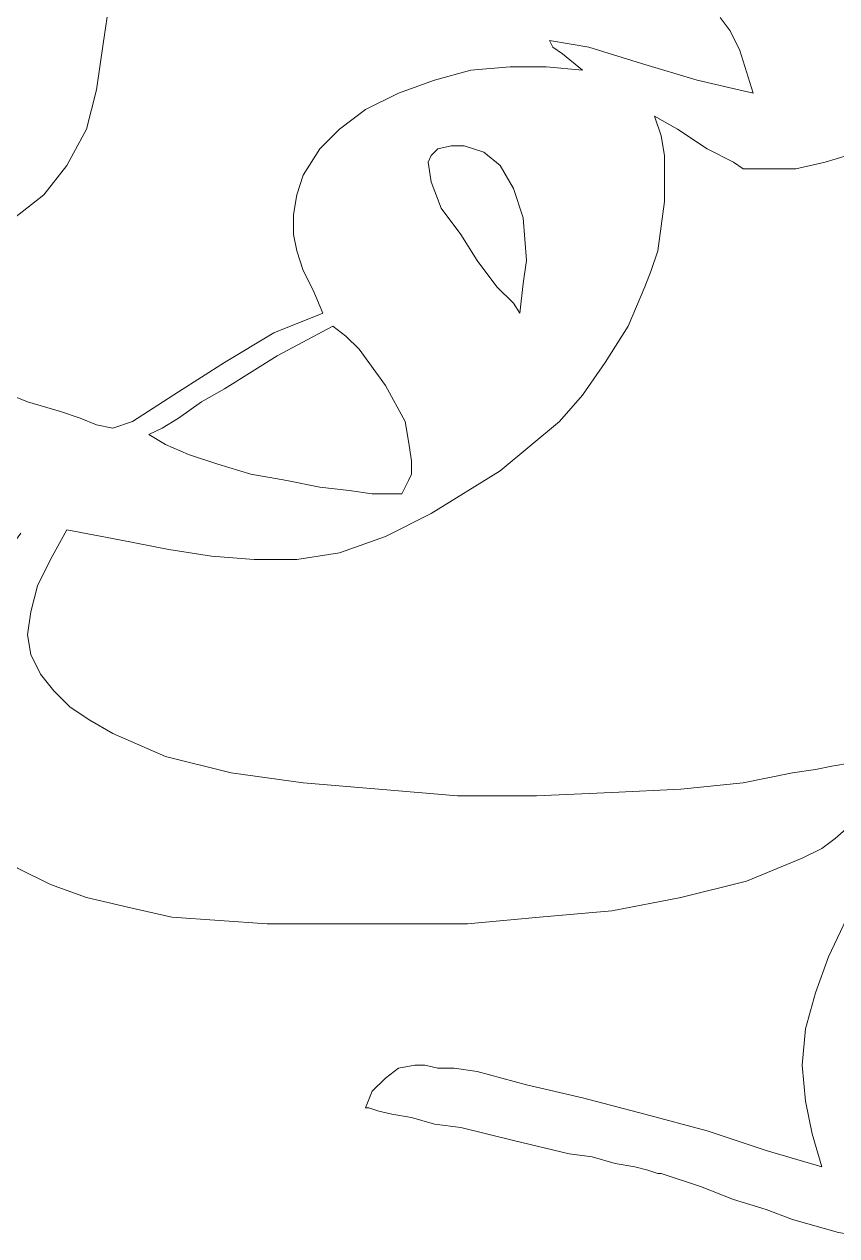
# Model space of a CAD drawing. Header units: centimetres. Extents: x -51 to 51, y -37 to 37.
# Drawn here: x -40.58 to -34.04, y -28.37 to -18.61 of the extents above; entities that cross this region are included whole.
import ezdxf

# ---------------------------------------------------------------- set-up
doc = ezdxf.new("R2010")
doc.units = ezdxf.units.CM
doc.header["$MEASUREMENT"] = 0
doc.layers.add('Layer 1', color=7, linetype='Continuous')

msp = doc.modelspace()

# ---------------------------------------------------------------- linework, layer by layer
at = {"layer": 'Layer 1', "lineweight": 9}
for points, knots in [([(-38.46476, -16.83996), (-38.46476, -16.83996), (-38.96705, -17.23651), (-38.96705, -17.23651), (-38.96705, -17.23651), (-38.96705, -17.23651), (-39.20498, -17.448), (-39.20498, -17.448), (-39.20498, -17.448), (-39.20498, -17.448), (-39.41647, -17.65949), (-39.41647, -17.65949), (-39.41647, -17.65949), (-39.41647, -17.65949), (-39.62796, -17.87098), (-39.62796, -17.87098), (-39.62796, -17.87098), (-39.62796, -17.87098), (-39.78658, -18.13535), (-39.78658, -18.13535), (-39.78658, -18.13535), (-39.78658, -18.13535), (-39.89233, -18.42615), (-39.89233, -18.42615), (-39.89233, -18.42615), (-39.89233, -18.42615), (-39.9452, -18.76982), (-39.9452, -18.76982)], [0, 0, 0, 0, 0.125, 0.125, 0.125, 0.125, 0.25, 0.25, 0.25, 0.25, 0.375, 0.375, 0.375, 0.375, 0.5, 0.5, 0.5, 0.5, 0.625, 0.625, 0.625, 0.625, 0.75, 0.75, 0.75, 0.75, 1, 1, 1, 1]), ([(-34.71078, -19.16637), (-34.71078, -19.16637), (-34.81652, -18.8227), (-34.81652, -18.8227), (-34.81652, -18.8227), (-34.81652, -18.8227), (-34.89583, -18.66408), (-34.89583, -18.66408), (-34.89583, -18.66408), (-34.89583, -18.66408), (-34.97514, -18.55833), (-34.97514, -18.55833)], [0, 0, 0, 0, 0.25, 0.25, 0.25, 0.25, 0.5, 0.5, 0.5, 0.5, 1, 1, 1, 1]), ([(-43.61987, -18.66408), (-43.61987, -18.66408), (-43.67274, -19.00775), (-43.67274, -19.00775), (-43.67274, -19.00775), (-43.67274, -19.00775), (-43.67274, -19.29855), (-43.67274, -19.29855), (-43.67274, -19.29855), (-43.67274, -19.29855), (-43.61987, -19.58936), (-43.61987, -19.58936), (-43.61987, -19.58936), (-43.61987, -19.58936), (-43.48769, -19.85372), (-43.48769, -19.85372), (-43.48769, -19.85372), (-43.48769, -19.85372), (-43.32907, -20.09165), (-43.32907, -20.09165), (-43.32907, -20.09165), (-43.32907, -20.09165), (-43.14401, -20.32958), (-43.14401, -20.32958), (-43.14401, -20.32958), (-43.14401, -20.32958), (-42.90609, -20.54107), (-42.90609, -20.54107), (-42.90609, -20.54107), (-42.90609, -20.54107), (-42.61529, -20.72612), (-42.61529, -20.72612), (-42.61529, -20.72612), (-42.61529, -20.72612), (-42.03368, -21.04336), (-42.03368, -21.04336), (-42.03368, -21.04336), (-42.03368, -21.04336), (-41.42564, -21.33416), (-41.42564, -21.33416), (-41.42564, -21.33416), (-41.42564, -21.33416), (-40.8176, -21.54566), (-40.8176, -21.54566), (-40.8176, -21.54566), (-40.8176, -21.54566), (-40.55324, -21.6514), (-40.55324, -21.6514), (-40.55324, -21.6514), (-40.55324, -21.6514), (-40.28887, -21.73071), (-40.28887, -21.73071)], [0, 0, 0, 0, 0.0714286, 0.0714286, 0.0714286, 0.0714286, 0.1428571, 0.1428571, 0.1428571, 0.1428571, 0.2142857, 0.2142857, 0.2142857, 0.2142857, 0.2857143, 0.2857143, 0.2857143, 0.2857143, 0.3571429, 0.3571429, 0.3571429, 0.3571429, 0.4285714, 0.4285714, 0.4285714, 0.4285714, 0.5, 0.5, 0.5, 0.5, 0.5714286, 0.5714286, 0.5714286, 0.5714286, 0.6428571, 0.6428571, 0.6428571, 0.6428571, 0.7142857, 0.7142857, 0.7142857, 0.7142857, 0.7857143, 0.7857143, 0.7857143, 0.7857143, 0.8571429, 0.8571429, 0.8571429, 0.8571429, 1, 1, 1, 1]), ([(-39.9452, -18.76982), (-39.9452, -18.76982), (-39.99807, -19.13994), (-39.99807, -19.13994), (-39.99807, -19.13994), (-39.99807, -19.13994), (-40.07738, -19.45717), (-40.07738, -19.45717), (-40.07738, -19.45717), (-40.07738, -19.45717), (-40.236, -19.74797), (-40.236, -19.74797), (-40.236, -19.74797), (-40.236, -19.74797), (-40.42106, -19.9859), (-40.42106, -19.9859), (-40.42106, -19.9859), (-40.42106, -19.9859), (-40.65899, -20.17096), (-40.65899, -20.17096), (-40.65899, -20.17096), (-40.65899, -20.17096), (-40.92335, -20.30314), (-40.92335, -20.30314), (-40.92335, -20.30314), (-40.92335, -20.30314), (-41.26702, -20.38245), (-41.26702, -20.38245), (-41.26702, -20.38245), (-41.26702, -20.38245), (-41.63714, -20.40889), (-41.63714, -20.40889)], [0, 0, 0, 0, 0.1111111, 0.1111111, 0.1111111, 0.1111111, 0.2222222, 0.2222222, 0.2222222, 0.2222222, 0.3333333, 0.3333333, 0.3333333, 0.3333333, 0.4444444, 0.4444444, 0.4444444, 0.4444444, 0.5555556, 0.5555556, 0.5555556, 0.5555556, 0.6666667, 0.6666667, 0.6666667, 0.6666667, 0.7777778, 0.7777778, 0.7777778, 0.7777778, 1, 1, 1, 1]), ([(-36.08547, -18.98132), (-36.08547, -18.98132), (-36.24409, -18.84913), (-36.24409, -18.84913), (-36.24409, -18.84913), (-36.24409, -18.84913), (-36.3234, -18.79626), (-36.3234, -18.79626), (-36.3234, -18.79626), (-36.3234, -18.79626), (-36.34984, -18.74339), (-36.34984, -18.74339)], [0, 0, 0, 0, 0.25, 0.25, 0.25, 0.25, 0.5, 0.5, 0.5, 0.5, 1, 1, 1, 1]), ([(-36.34984, -18.74339), (-36.34984, -18.74339), (-36.19122, -18.76982), (-36.19122, -18.76982), (-36.19122, -18.76982), (-36.19122, -18.76982), (-36.0326, -18.79626), (-36.0326, -18.79626), (-36.0326, -18.79626), (-36.0326, -18.79626), (-35.60962, -18.92844), (-35.60962, -18.92844), (-35.60962, -18.92844), (-35.60962, -18.92844), (-35.1602, -19.06063), (-35.1602, -19.06063), (-35.1602, -19.06063), (-35.1602, -19.06063), (-34.71078, -19.16637), (-34.71078, -19.16637)], [0, 0, 0, 0, 0.1666667, 0.1666667, 0.1666667, 0.1666667, 0.3333333, 0.3333333, 0.3333333, 0.3333333, 0.5, 0.5, 0.5, 0.5, 0.6666667, 0.6666667, 0.6666667, 0.6666667, 1, 1, 1, 1]), ([(-38.20039, -19.61579), (-38.20039, -19.61579), (-38.04177, -19.45717), (-38.04177, -19.45717), (-38.04177, -19.45717), (-38.04177, -19.45717), (-37.83028, -19.29855), (-37.83028, -19.29855), (-37.83028, -19.29855), (-37.83028, -19.29855), (-37.56592, -19.16637), (-37.56592, -19.16637), (-37.56592, -19.16637), (-37.56592, -19.16637), (-37.27512, -19.06063), (-37.27512, -19.06063), (-37.27512, -19.06063), (-37.27512, -19.06063), (-36.98431, -18.98132), (-36.98431, -18.98132), (-36.98431, -18.98132), (-36.98431, -18.98132), (-36.66708, -18.95488), (-36.66708, -18.95488), (-36.66708, -18.95488), (-36.66708, -18.95488), (-36.37628, -18.95488), (-36.37628, -18.95488), (-36.37628, -18.95488), (-36.37628, -18.95488), (-36.08547, -18.98132), (-36.08547, -18.98132)], [0, 0, 0, 0, 0.1111111, 0.1111111, 0.1111111, 0.1111111, 0.2222222, 0.2222222, 0.2222222, 0.2222222, 0.3333333, 0.3333333, 0.3333333, 0.3333333, 0.4444444, 0.4444444, 0.4444444, 0.4444444, 0.5555556, 0.5555556, 0.5555556, 0.5555556, 0.6666667, 0.6666667, 0.6666667, 0.6666667, 0.7777778, 0.7777778, 0.7777778, 0.7777778, 1, 1, 1, 1]), ([(-35.50387, -19.35143), (-35.50387, -19.35143), (-35.451, -19.51005), (-35.451, -19.51005), (-35.451, -19.51005), (-35.451, -19.51005), (-35.42456, -19.66867), (-35.42456, -19.66867), (-35.42456, -19.66867), (-35.42456, -19.66867), (-35.42456, -20.03878), (-35.42456, -20.03878), (-35.42456, -20.03878), (-35.42456, -20.03878), (-35.47744, -20.43532), (-35.47744, -20.43532), (-35.47744, -20.43532), (-35.47744, -20.43532), (-35.53031, -20.59394), (-35.53031, -20.59394), (-35.53031, -20.59394), (-35.53031, -20.59394), (-35.58318, -20.72612), (-35.58318, -20.72612)], [0, 0, 0, 0, 0.1428571, 0.1428571, 0.1428571, 0.1428571, 0.2857143, 0.2857143, 0.2857143, 0.2857143, 0.4285714, 0.4285714, 0.4285714, 0.4285714, 0.5714286, 0.5714286, 0.5714286, 0.5714286, 0.7142857, 0.7142857, 0.7142857, 0.7142857, 1, 1, 1, 1]), ([(-34.73721, -19.77441), (-34.73721, -19.77441), (-34.79009, -19.77441), (-34.79009, -19.77441), (-34.79009, -19.77441), (-34.79009, -19.77441), (-34.8694, -19.72154), (-34.8694, -19.72154), (-34.8694, -19.72154), (-34.8694, -19.72154), (-35.08089, -19.61579), (-35.08089, -19.61579), (-35.08089, -19.61579), (-35.08089, -19.61579), (-35.31882, -19.45717), (-35.31882, -19.45717), (-35.31882, -19.45717), (-35.31882, -19.45717), (-35.50387, -19.35143), (-35.50387, -19.35143)], [0, 0, 0, 0, 0.1666667, 0.1666667, 0.1666667, 0.1666667, 0.3333333, 0.3333333, 0.3333333, 0.3333333, 0.5, 0.5, 0.5, 0.5, 0.6666667, 0.6666667, 0.6666667, 0.6666667, 1, 1, 1, 1]), ([(-33.07172, -19.35143), (-33.07172, -19.35143), (-33.2039, -19.43074), (-33.2039, -19.43074), (-33.2039, -19.43074), (-33.2039, -19.43074), (-33.38895, -19.48361), (-33.38895, -19.48361), (-33.38895, -19.48361), (-33.38895, -19.48361), (-33.60044, -19.58936), (-33.60044, -19.58936), (-33.60044, -19.58936), (-33.60044, -19.58936), (-33.86481, -19.64223), (-33.86481, -19.64223), (-33.86481, -19.64223), (-33.86481, -19.64223), (-34.12917, -19.72154), (-34.12917, -19.72154), (-34.12917, -19.72154), (-34.12917, -19.72154), (-34.3671, -19.77441), (-34.3671, -19.77441), (-34.3671, -19.77441), (-34.3671, -19.77441), (-34.57859, -19.77441), (-34.57859, -19.77441), (-34.57859, -19.77441), (-34.57859, -19.77441), (-34.73721, -19.77441), (-34.73721, -19.77441)], [0, 0, 0, 0, 0.1111111, 0.1111111, 0.1111111, 0.1111111, 0.2222222, 0.2222222, 0.2222222, 0.2222222, 0.3333333, 0.3333333, 0.3333333, 0.3333333, 0.4444444, 0.4444444, 0.4444444, 0.4444444, 0.5555556, 0.5555556, 0.5555556, 0.5555556, 0.6666667, 0.6666667, 0.6666667, 0.6666667, 0.7777778, 0.7777778, 0.7777778, 0.7777778, 1, 1, 1, 1]), ([(-37.24868, -19.61579), (-37.24868, -19.61579), (-37.14293, -19.58936), (-37.14293, -19.58936), (-37.14293, -19.58936), (-37.14293, -19.58936), (-37.03719, -19.58936), (-37.03719, -19.58936), (-37.03719, -19.58936), (-37.03719, -19.58936), (-36.87857, -19.64223), (-36.87857, -19.64223), (-36.87857, -19.64223), (-36.87857, -19.64223), (-36.74639, -19.74797), (-36.74639, -19.74797), (-36.74639, -19.74797), (-36.74639, -19.74797), (-36.64064, -19.93303), (-36.64064, -19.93303), (-36.64064, -19.93303), (-36.64064, -19.93303), (-36.56133, -20.17096), (-36.56133, -20.17096), (-36.56133, -20.17096), (-36.56133, -20.17096), (-36.53489, -20.51463), (-36.53489, -20.51463), (-36.53489, -20.51463), (-36.53489, -20.51463), (-36.56133, -20.69969), (-36.56133, -20.69969), (-36.56133, -20.69969), (-36.56133, -20.69969), (-36.58777, -20.93762), (-36.58777, -20.93762)], [0, 0, 0, 0, 0.1, 0.1, 0.1, 0.1, 0.2, 0.2, 0.2, 0.2, 0.3, 0.3, 0.3, 0.3, 0.4, 0.4, 0.4, 0.4, 0.5, 0.5, 0.5, 0.5, 0.6, 0.6, 0.6, 0.6, 0.7, 0.7, 0.7, 0.7, 0.8, 0.8, 0.8, 0.8, 1, 1, 1, 1]), ([(-38.17396, -20.93762), (-38.17396, -20.93762), (-38.25327, -20.75256), (-38.25327, -20.75256), (-38.25327, -20.75256), (-38.25327, -20.75256), (-38.33258, -20.59394), (-38.33258, -20.59394), (-38.33258, -20.59394), (-38.33258, -20.59394), (-38.38545, -20.43532), (-38.38545, -20.43532), (-38.38545, -20.43532), (-38.38545, -20.43532), (-38.41188, -20.30314), (-38.41188, -20.30314), (-38.41188, -20.30314), (-38.41188, -20.30314), (-38.41188, -20.14452), (-38.41188, -20.14452), (-38.41188, -20.14452), (-38.41188, -20.14452), (-38.38545, -19.9859), (-38.38545, -19.9859), (-38.38545, -19.9859), (-38.38545, -19.9859), (-38.33258, -19.82728), (-38.33258, -19.82728), (-38.33258, -19.82728), (-38.33258, -19.82728), (-38.20039, -19.61579), (-38.20039, -19.61579)], [0, 0, 0, 0, 0.1111111, 0.1111111, 0.1111111, 0.1111111, 0.2222222, 0.2222222, 0.2222222, 0.2222222, 0.3333333, 0.3333333, 0.3333333, 0.3333333, 0.4444444, 0.4444444, 0.4444444, 0.4444444, 0.5555556, 0.5555556, 0.5555556, 0.5555556, 0.6666667, 0.6666667, 0.6666667, 0.6666667, 0.7777778, 0.7777778, 0.7777778, 0.7777778, 1, 1, 1, 1]), ([(-36.58777, -20.93762), (-36.58777, -20.93762), (-36.64064, -20.85831), (-36.64064, -20.85831), (-36.64064, -20.85831), (-36.64064, -20.85831), (-36.77282, -20.72612), (-36.77282, -20.72612), (-36.77282, -20.72612), (-36.77282, -20.72612), (-36.93144, -20.51463), (-36.93144, -20.51463), (-36.93144, -20.51463), (-36.93144, -20.51463), (-37.06362, -20.30314), (-37.06362, -20.30314), (-37.06362, -20.30314), (-37.06362, -20.30314), (-37.22224, -20.09165), (-37.22224, -20.09165), (-37.22224, -20.09165), (-37.22224, -20.09165), (-37.30155, -19.88016), (-37.30155, -19.88016), (-37.30155, -19.88016), (-37.30155, -19.88016), (-37.32799, -19.72154), (-37.32799, -19.72154), (-37.32799, -19.72154), (-37.32799, -19.72154), (-37.30155, -19.66867), (-37.30155, -19.66867), (-37.30155, -19.66867), (-37.30155, -19.66867), (-37.24868, -19.61579), (-37.24868, -19.61579)], [0, 0, 0, 0, 0.1, 0.1, 0.1, 0.1, 0.2, 0.2, 0.2, 0.2, 0.3, 0.3, 0.3, 0.3, 0.4, 0.4, 0.4, 0.4, 0.5, 0.5, 0.5, 0.5, 0.6, 0.6, 0.6, 0.6, 0.7, 0.7, 0.7, 0.7, 0.8, 0.8, 0.8, 0.8, 1, 1, 1, 1]), ([(-35.58318, -20.72612), (-35.58318, -20.72612), (-35.71536, -21.04336), (-35.71536, -21.04336), (-35.71536, -21.04336), (-35.71536, -21.04336), (-35.90042, -21.33416), (-35.90042, -21.33416), (-35.90042, -21.33416), (-35.90042, -21.33416), (-36.08547, -21.59853), (-36.08547, -21.59853), (-36.08547, -21.59853), (-36.08547, -21.59853), (-36.27053, -21.81002), (-36.27053, -21.81002), (-36.27053, -21.81002), (-36.27053, -21.81002), (-36.74639, -22.20657), (-36.74639, -22.20657), (-36.74639, -22.20657), (-36.74639, -22.20657), (-37.30155, -22.55024), (-37.30155, -22.55024)], [0, 0, 0, 0, 0.1428571, 0.1428571, 0.1428571, 0.1428571, 0.2857143, 0.2857143, 0.2857143, 0.2857143, 0.4285714, 0.4285714, 0.4285714, 0.4285714, 0.5714286, 0.5714286, 0.5714286, 0.5714286, 0.7142857, 0.7142857, 0.7142857, 0.7142857, 1, 1, 1, 1]), ([(-39.70727, -21.81002), (-39.70727, -21.81002), (-39.33716, -21.57209), (-39.33716, -21.57209), (-39.33716, -21.57209), (-39.33716, -21.57209), (-38.96705, -21.33416), (-38.96705, -21.33416), (-38.96705, -21.33416), (-38.96705, -21.33416), (-38.5705, -21.09624), (-38.5705, -21.09624), (-38.5705, -21.09624), (-38.5705, -21.09624), (-38.17396, -20.93762), (-38.17396, -20.93762)], [0, 0, 0, 0, 0.2, 0.2, 0.2, 0.2, 0.4, 0.4, 0.4, 0.4, 0.6, 0.6, 0.6, 0.6, 1, 1, 1, 1]), ([(-39.57509, -21.91577), (-39.57509, -21.91577), (-39.46934, -21.86289), (-39.46934, -21.86289), (-39.46934, -21.86289), (-39.46934, -21.86289), (-39.33716, -21.78358), (-39.33716, -21.78358), (-39.33716, -21.78358), (-39.33716, -21.78358), (-39.15211, -21.6514), (-39.15211, -21.6514), (-39.15211, -21.6514), (-39.15211, -21.6514), (-38.96705, -21.54566), (-38.96705, -21.54566), (-38.96705, -21.54566), (-38.96705, -21.54566), (-38.54407, -21.28129), (-38.54407, -21.28129), (-38.54407, -21.28129), (-38.54407, -21.28129), (-38.09465, -21.04336), (-38.09465, -21.04336)], [0, 0, 0, 0, 0.1428571, 0.1428571, 0.1428571, 0.1428571, 0.2857143, 0.2857143, 0.2857143, 0.2857143, 0.4285714, 0.4285714, 0.4285714, 0.4285714, 0.5714286, 0.5714286, 0.5714286, 0.5714286, 0.7142857, 0.7142857, 0.7142857, 0.7142857, 1, 1, 1, 1]), ([(-38.09465, -21.04336), (-38.09465, -21.04336), (-37.9889, -21.12267), (-37.9889, -21.12267), (-37.9889, -21.12267), (-37.9889, -21.12267), (-37.88315, -21.22842), (-37.88315, -21.22842), (-37.88315, -21.22842), (-37.88315, -21.22842), (-37.67166, -21.51922), (-37.67166, -21.51922), (-37.67166, -21.51922), (-37.67166, -21.51922), (-37.51304, -21.81002), (-37.51304, -21.81002), (-37.51304, -21.81002), (-37.51304, -21.81002), (-37.48661, -21.96864), (-37.48661, -21.96864), (-37.48661, -21.96864), (-37.48661, -21.96864), (-37.46017, -22.12726), (-37.46017, -22.12726)], [0, 0, 0, 0, 0.1428571, 0.1428571, 0.1428571, 0.1428571, 0.2857143, 0.2857143, 0.2857143, 0.2857143, 0.4285714, 0.4285714, 0.4285714, 0.4285714, 0.5714286, 0.5714286, 0.5714286, 0.5714286, 0.7142857, 0.7142857, 0.7142857, 0.7142857, 1, 1, 1, 1]), ([(-40.28887, -21.73071), (-40.28887, -21.73071), (-40.13026, -21.78358), (-40.13026, -21.78358), (-40.13026, -21.78358), (-40.13026, -21.78358), (-39.99807, -21.83646), (-39.99807, -21.83646), (-39.99807, -21.83646), (-39.99807, -21.83646), (-39.86589, -21.86289), (-39.86589, -21.86289), (-39.86589, -21.86289), (-39.86589, -21.86289), (-39.70727, -21.81002), (-39.70727, -21.81002)], [0, 0, 0, 0, 0.2, 0.2, 0.2, 0.2, 0.4, 0.4, 0.4, 0.4, 0.6, 0.6, 0.6, 0.6, 1, 1, 1, 1]), ([(-37.77741, -22.39162), (-37.77741, -22.39162), (-37.96246, -22.36519), (-37.96246, -22.36519), (-37.96246, -22.36519), (-37.96246, -22.36519), (-38.20039, -22.33875), (-38.20039, -22.33875), (-38.20039, -22.33875), (-38.20039, -22.33875), (-38.46476, -22.28588), (-38.46476, -22.28588), (-38.46476, -22.28588), (-38.46476, -22.28588), (-38.75556, -22.233), (-38.75556, -22.233), (-38.75556, -22.233), (-38.75556, -22.233), (-39.01992, -22.15369), (-39.01992, -22.15369), (-39.01992, -22.15369), (-39.01992, -22.15369), (-39.25785, -22.07439), (-39.25785, -22.07439), (-39.25785, -22.07439), (-39.25785, -22.07439), (-39.44291, -21.99508), (-39.44291, -21.99508), (-39.44291, -21.99508), (-39.44291, -21.99508), (-39.57509, -21.91577), (-39.57509, -21.91577)], [0, 0, 0, 0, 0.1111111, 0.1111111, 0.1111111, 0.1111111, 0.2222222, 0.2222222, 0.2222222, 0.2222222, 0.3333333, 0.3333333, 0.3333333, 0.3333333, 0.4444444, 0.4444444, 0.4444444, 0.4444444, 0.5555556, 0.5555556, 0.5555556, 0.5555556, 0.6666667, 0.6666667, 0.6666667, 0.6666667, 0.7777778, 0.7777778, 0.7777778, 0.7777778, 1, 1, 1, 1]), ([(-37.46017, -22.12726), (-37.46017, -22.12726), (-37.46017, -22.233), (-37.46017, -22.233), (-37.46017, -22.233), (-37.46017, -22.233), (-37.48661, -22.28588), (-37.48661, -22.28588), (-37.48661, -22.28588), (-37.48661, -22.28588), (-37.53948, -22.39162), (-37.53948, -22.39162), (-37.53948, -22.39162), (-37.53948, -22.39162), (-37.61879, -22.39162), (-37.61879, -22.39162), (-37.61879, -22.39162), (-37.61879, -22.39162), (-37.77741, -22.39162), (-37.77741, -22.39162)], [0, 0, 0, 0, 0.1666667, 0.1666667, 0.1666667, 0.1666667, 0.3333333, 0.3333333, 0.3333333, 0.3333333, 0.5, 0.5, 0.5, 0.5, 0.6666667, 0.6666667, 0.6666667, 0.6666667, 1, 1, 1, 1]), ([(-37.30155, -22.55024), (-37.30155, -22.55024), (-37.67166, -22.7353), (-37.67166, -22.7353), (-37.67166, -22.7353), (-37.67166, -22.7353), (-38.04177, -22.86748), (-38.04177, -22.86748), (-38.04177, -22.86748), (-38.04177, -22.86748), (-38.38545, -22.92035), (-38.38545, -22.92035), (-38.38545, -22.92035), (-38.38545, -22.92035), (-38.72912, -22.92035), (-38.72912, -22.92035), (-38.72912, -22.92035), (-38.72912, -22.92035), (-39.0728, -22.89392), (-39.0728, -22.89392), (-39.0728, -22.89392), (-39.0728, -22.89392), (-39.41647, -22.84104), (-39.41647, -22.84104), (-39.41647, -22.84104), (-39.41647, -22.84104), (-39.81302, -22.76173), (-39.81302, -22.76173), (-39.81302, -22.76173), (-39.81302, -22.76173), (-40.236, -22.68242), (-40.236, -22.68242)], [0, 0, 0, 0, 0.1111111, 0.1111111, 0.1111111, 0.1111111, 0.2222222, 0.2222222, 0.2222222, 0.2222222, 0.3333333, 0.3333333, 0.3333333, 0.3333333, 0.4444444, 0.4444444, 0.4444444, 0.4444444, 0.5555556, 0.5555556, 0.5555556, 0.5555556, 0.6666667, 0.6666667, 0.6666667, 0.6666667, 0.7777778, 0.7777778, 0.7777778, 0.7777778, 1, 1, 1, 1]), ([(-38.62338, -25.8548), (-38.62338, -25.8548), (-39.39003, -25.80193), (-39.39003, -25.80193), (-39.39003, -25.80193), (-39.39003, -25.80193), (-39.73371, -25.72262), (-39.73371, -25.72262), (-39.73371, -25.72262), (-39.73371, -25.72262), (-40.07738, -25.64331), (-40.07738, -25.64331), (-40.07738, -25.64331), (-40.07738, -25.64331), (-40.36818, -25.53756), (-40.36818, -25.53756), (-40.36818, -25.53756), (-40.36818, -25.53756), (-40.63255, -25.40538), (-40.63255, -25.40538), (-40.63255, -25.40538), (-40.63255, -25.40538), (-40.87048, -25.24676), (-40.87048, -25.24676), (-40.87048, -25.24676), (-40.87048, -25.24676), (-41.05553, -25.06171), (-41.05553, -25.06171), (-41.05553, -25.06171), (-41.05553, -25.06171), (-41.21415, -24.85022), (-41.21415, -24.85022), (-41.21415, -24.85022), (-41.21415, -24.85022), (-41.29346, -24.61229), (-41.29346, -24.61229), (-41.29346, -24.61229), (-41.29346, -24.61229), (-41.34633, -24.37436), (-41.34633, -24.37436), (-41.34633, -24.37436), (-41.34633, -24.37436), (-41.3199, -24.08356), (-41.3199, -24.08356), (-41.3199, -24.08356), (-41.3199, -24.08356), (-41.24059, -23.79276), (-41.24059, -23.79276), (-41.24059, -23.79276), (-41.24059, -23.79276), (-41.10841, -23.44908), (-41.10841, -23.44908), (-41.10841, -23.44908), (-41.10841, -23.44908), (-40.89691, -23.10541), (-40.89691, -23.10541), (-40.89691, -23.10541), (-40.89691, -23.10541), (-40.60611, -22.70886), (-40.60611, -22.70886)], [0, 0, 0, 0, 0.0625, 0.0625, 0.0625, 0.0625, 0.125, 0.125, 0.125, 0.125, 0.1875, 0.1875, 0.1875, 0.1875, 0.25, 0.25, 0.25, 0.25, 0.3125, 0.3125, 0.3125, 0.3125, 0.375, 0.375, 0.375, 0.375, 0.4375, 0.4375, 0.4375, 0.4375, 0.5, 0.5, 0.5, 0.5, 0.5625, 0.5625, 0.5625, 0.5625, 0.625, 0.625, 0.625, 0.625, 0.6875, 0.6875, 0.6875, 0.6875, 0.75, 0.75, 0.75, 0.75, 0.8125, 0.8125, 0.8125, 0.8125, 0.875, 0.875, 0.875, 0.875, 1, 1, 1, 1]), ([(-40.236, -22.68242), (-40.236, -22.68242), (-40.36818, -22.92035), (-40.36818, -22.92035), (-40.36818, -22.92035), (-40.36818, -22.92035), (-40.47393, -23.13184), (-40.47393, -23.13184), (-40.47393, -23.13184), (-40.47393, -23.13184), (-40.5268, -23.34334), (-40.5268, -23.34334), (-40.5268, -23.34334), (-40.5268, -23.34334), (-40.55324, -23.52839), (-40.55324, -23.52839), (-40.55324, -23.52839), (-40.55324, -23.52839), (-40.5268, -23.68701), (-40.5268, -23.68701), (-40.5268, -23.68701), (-40.5268, -23.68701), (-40.44749, -23.84563), (-40.44749, -23.84563), (-40.44749, -23.84563), (-40.44749, -23.84563), (-40.34175, -23.97781), (-40.34175, -23.97781), (-40.34175, -23.97781), (-40.34175, -23.97781), (-40.20957, -24.10999), (-40.20957, -24.10999), (-40.20957, -24.10999), (-40.20957, -24.10999), (-40.05095, -24.21574), (-40.05095, -24.21574), (-40.05095, -24.21574), (-40.05095, -24.21574), (-39.86589, -24.32149), (-39.86589, -24.32149), (-39.86589, -24.32149), (-39.86589, -24.32149), (-39.44291, -24.50654), (-39.44291, -24.50654), (-39.44291, -24.50654), (-39.44291, -24.50654), (-38.91418, -24.63872), (-38.91418, -24.63872), (-38.91418, -24.63872), (-38.91418, -24.63872), (-38.33258, -24.71803), (-38.33258, -24.71803), (-38.33258, -24.71803), (-38.33258, -24.71803), (-37.72454, -24.77091), (-37.72454, -24.77091), (-37.72454, -24.77091), (-37.72454, -24.77091), (-37.09006, -24.82378), (-37.09006, -24.82378), (-37.09006, -24.82378), (-37.09006, -24.82378), (-36.45558, -24.82378), (-36.45558, -24.82378), (-36.45558, -24.82378), (-36.45558, -24.82378), (-35.84755, -24.79734), (-35.84755, -24.79734), (-35.84755, -24.79734), (-35.84755, -24.79734), (-35.29238, -24.77091), (-35.29238, -24.77091), (-35.29238, -24.77091), (-35.29238, -24.77091), (-34.79009, -24.71803), (-34.79009, -24.71803), (-34.79009, -24.71803), (-34.79009, -24.71803), (-34.39354, -24.63872), (-34.39354, -24.63872), (-34.39354, -24.63872), (-34.39354, -24.63872), (-34.20848, -24.61229), (-34.20848, -24.61229), (-34.20848, -24.61229), (-34.20848, -24.61229), (-34.0763, -24.58585), (-34.0763, -24.58585)], [0, 0, 0, 0, 0.0434783, 0.0434783, 0.0434783, 0.0434783, 0.0869565, 0.0869565, 0.0869565, 0.0869565, 0.1304348, 0.1304348, 0.1304348, 0.1304348, 0.173913, 0.173913, 0.173913, 0.173913, 0.2173913, 0.2173913, 0.2173913, 0.2173913, 0.2608696, 0.2608696, 0.2608696, 0.2608696, 0.3043478, 0.3043478, 0.3043478, 0.3043478, 0.3478261, 0.3478261, 0.3478261, 0.3478261, 0.3913043, 0.3913043, 0.3913043, 0.3913043, 0.4347826, 0.4347826, 0.4347826, 0.4347826, 0.4782609, 0.4782609, 0.4782609, 0.4782609, 0.5217391, 0.5217391, 0.5217391, 0.5217391, 0.5652174, 0.5652174, 0.5652174, 0.5652174, 0.6086957, 0.6086957, 0.6086957, 0.6086957, 0.6521739, 0.6521739, 0.6521739, 0.6521739, 0.6956522, 0.6956522, 0.6956522, 0.6956522, 0.7391304, 0.7391304, 0.7391304, 0.7391304, 0.7826087, 0.7826087, 0.7826087, 0.7826087, 0.826087, 0.826087, 0.826087, 0.826087, 0.8695652, 0.8695652, 0.8695652, 0.8695652, 0.9130435, 0.9130435, 0.9130435, 0.9130435, 1, 1, 1, 1]), ([(-34.0763, -24.58585), (-34.0763, -24.58585), (-33.91768, -24.55941), (-33.91768, -24.55941), (-33.91768, -24.55941), (-33.91768, -24.55941), (-33.81194, -24.50654), (-33.81194, -24.50654), (-33.81194, -24.50654), (-33.81194, -24.50654), (-33.73263, -24.45367), (-33.73263, -24.45367), (-33.73263, -24.45367), (-33.73263, -24.45367), (-33.67975, -24.4008), (-33.67975, -24.4008), (-33.67975, -24.4008), (-33.67975, -24.4008), (-33.60044, -24.24218), (-33.60044, -24.24218), (-33.60044, -24.24218), (-33.60044, -24.24218), (-33.4947, -24.00425), (-33.4947, -24.00425)], [0, 0, 0, 0, 0.1428571, 0.1428571, 0.1428571, 0.1428571, 0.2857143, 0.2857143, 0.2857143, 0.2857143, 0.4285714, 0.4285714, 0.4285714, 0.4285714, 0.5714286, 0.5714286, 0.5714286, 0.5714286, 0.7142857, 0.7142857, 0.7142857, 0.7142857, 1, 1, 1, 1]), ([(-33.36252, -24.61229), (-33.36252, -24.61229), (-33.62688, -24.79734), (-33.62688, -24.79734), (-33.62688, -24.79734), (-33.62688, -24.79734), (-33.83837, -24.9824), (-33.83837, -24.9824), (-33.83837, -24.9824), (-33.83837, -24.9824), (-34.04987, -25.16745), (-34.04987, -25.16745), (-34.04987, -25.16745), (-34.04987, -25.16745), (-34.15561, -25.24676), (-34.15561, -25.24676), (-34.15561, -25.24676), (-34.15561, -25.24676), (-34.31423, -25.32607), (-34.31423, -25.32607)], [0, 0, 0, 0, 0.1666667, 0.1666667, 0.1666667, 0.1666667, 0.3333333, 0.3333333, 0.3333333, 0.3333333, 0.5, 0.5, 0.5, 0.5, 0.6666667, 0.6666667, 0.6666667, 0.6666667, 1, 1, 1, 1]), ([(-34.28779, -26.70077), (-34.28779, -26.70077), (-34.20848, -26.40997), (-34.20848, -26.40997), (-34.20848, -26.40997), (-34.20848, -26.40997), (-34.10274, -26.11917), (-34.10274, -26.11917), (-34.10274, -26.11917), (-34.10274, -26.11917), (-33.86481, -25.61687), (-33.86481, -25.61687), (-33.86481, -25.61687), (-33.86481, -25.61687), (-33.57401, -25.11458), (-33.57401, -25.11458), (-33.57401, -25.11458), (-33.57401, -25.11458), (-33.46826, -24.87665), (-33.46826, -24.87665), (-33.46826, -24.87665), (-33.46826, -24.87665), (-33.36252, -24.61229), (-33.36252, -24.61229)], [0, 0, 0, 0, 0.1428571, 0.1428571, 0.1428571, 0.1428571, 0.2857143, 0.2857143, 0.2857143, 0.2857143, 0.4285714, 0.4285714, 0.4285714, 0.4285714, 0.5714286, 0.5714286, 0.5714286, 0.5714286, 0.7142857, 0.7142857, 0.7142857, 0.7142857, 1, 1, 1, 1]), ([(-34.31423, -25.32607), (-34.31423, -25.32607), (-34.76365, -25.51113), (-34.76365, -25.51113), (-34.76365, -25.51113), (-34.76365, -25.51113), (-35.29238, -25.64331), (-35.29238, -25.64331), (-35.29238, -25.64331), (-35.29238, -25.64331), (-35.84755, -25.74906), (-35.84755, -25.74906), (-35.84755, -25.74906), (-35.84755, -25.74906), (-36.42915, -25.80193), (-36.42915, -25.80193), (-36.42915, -25.80193), (-36.42915, -25.80193), (-37.01075, -25.8548), (-37.01075, -25.8548), (-37.01075, -25.8548), (-37.01075, -25.8548), (-37.59235, -25.8548), (-37.59235, -25.8548), (-37.59235, -25.8548), (-37.59235, -25.8548), (-38.12108, -25.8548), (-38.12108, -25.8548), (-38.12108, -25.8548), (-38.12108, -25.8548), (-38.62338, -25.8548), (-38.62338, -25.8548)], [0, 0, 0, 0, 0.1111111, 0.1111111, 0.1111111, 0.1111111, 0.2222222, 0.2222222, 0.2222222, 0.2222222, 0.3333333, 0.3333333, 0.3333333, 0.3333333, 0.4444444, 0.4444444, 0.4444444, 0.4444444, 0.5555556, 0.5555556, 0.5555556, 0.5555556, 0.6666667, 0.6666667, 0.6666667, 0.6666667, 0.7777778, 0.7777778, 0.7777778, 0.7777778, 1, 1, 1, 1]), ([(-34.15561, -27.8111), (-34.15561, -27.8111), (-34.23492, -27.54674), (-34.23492, -27.54674), (-34.23492, -27.54674), (-34.23492, -27.54674), (-34.28779, -27.28237), (-34.28779, -27.28237), (-34.28779, -27.28237), (-34.28779, -27.28237), (-34.31423, -26.99157), (-34.31423, -26.99157), (-34.31423, -26.99157), (-34.31423, -26.99157), (-34.28779, -26.70077), (-34.28779, -26.70077)], [0, 0, 0, 0, 0.2, 0.2, 0.2, 0.2, 0.4, 0.4, 0.4, 0.4, 0.6, 0.6, 0.6, 0.6, 1, 1, 1, 1]), ([(-37.83028, -27.33524), (-37.83028, -27.33524), (-37.77741, -27.20306), (-37.77741, -27.20306), (-37.77741, -27.20306), (-37.77741, -27.20306), (-37.67166, -27.09732), (-37.67166, -27.09732), (-37.67166, -27.09732), (-37.67166, -27.09732), (-37.56592, -27.01801), (-37.56592, -27.01801), (-37.56592, -27.01801), (-37.56592, -27.01801), (-37.43373, -26.99157), (-37.43373, -26.99157)], [0, 0, 0, 0, 0.2, 0.2, 0.2, 0.2, 0.4, 0.4, 0.4, 0.4, 0.6, 0.6, 0.6, 0.6, 1, 1, 1, 1]), ([(-37.43373, -26.99157), (-37.43373, -26.99157), (-37.35443, -26.99157), (-37.35443, -26.99157), (-37.35443, -26.99157), (-37.35443, -26.99157), (-37.24868, -27.01801), (-37.24868, -27.01801), (-37.24868, -27.01801), (-37.24868, -27.01801), (-37.1165, -27.01801), (-37.1165, -27.01801), (-37.1165, -27.01801), (-37.1165, -27.01801), (-36.93144, -27.04444), (-36.93144, -27.04444), (-36.93144, -27.04444), (-36.93144, -27.04444), (-36.53489, -27.15019), (-36.53489, -27.15019), (-36.53489, -27.15019), (-36.53489, -27.15019), (-36.08547, -27.25594), (-36.08547, -27.25594), (-36.08547, -27.25594), (-36.08547, -27.25594), (-35.58318, -27.38812), (-35.58318, -27.38812), (-35.58318, -27.38812), (-35.58318, -27.38812), (-35.08089, -27.5203), (-35.08089, -27.5203), (-35.08089, -27.5203), (-35.08089, -27.5203), (-34.60503, -27.67892), (-34.60503, -27.67892), (-34.60503, -27.67892), (-34.60503, -27.67892), (-34.15561, -27.8111), (-34.15561, -27.8111)], [0, 0, 0, 0, 0.0909091, 0.0909091, 0.0909091, 0.0909091, 0.1818182, 0.1818182, 0.1818182, 0.1818182, 0.2727273, 0.2727273, 0.2727273, 0.2727273, 0.3636364, 0.3636364, 0.3636364, 0.3636364, 0.4545455, 0.4545455, 0.4545455, 0.4545455, 0.5454545, 0.5454545, 0.5454545, 0.5454545, 0.6363636, 0.6363636, 0.6363636, 0.6363636, 0.7272727, 0.7272727, 0.7272727, 0.7272727, 0.8181818, 0.8181818, 0.8181818, 0.8181818, 1, 1, 1, 1]), ([(-35.451, -27.86397), (-35.451, -27.86397), (-35.47744, -27.86397), (-35.47744, -27.86397), (-35.47744, -27.86397), (-35.47744, -27.86397), (-35.55674, -27.83754), (-35.55674, -27.83754), (-35.55674, -27.83754), (-35.55674, -27.83754), (-35.66249, -27.8111), (-35.66249, -27.8111), (-35.66249, -27.8111), (-35.66249, -27.8111), (-35.82111, -27.78467), (-35.82111, -27.78467), (-35.82111, -27.78467), (-35.82111, -27.78467), (-36.00616, -27.73179), (-36.00616, -27.73179), (-36.00616, -27.73179), (-36.00616, -27.73179), (-36.19122, -27.70536), (-36.19122, -27.70536), (-36.19122, -27.70536), (-36.19122, -27.70536), (-36.64064, -27.59961), (-36.64064, -27.59961), (-36.64064, -27.59961), (-36.64064, -27.59961), (-37.06362, -27.49386), (-37.06362, -27.49386), (-37.06362, -27.49386), (-37.06362, -27.49386), (-37.27512, -27.46743), (-37.27512, -27.46743), (-37.27512, -27.46743), (-37.27512, -27.46743), (-37.46017, -27.41455), (-37.46017, -27.41455), (-37.46017, -27.41455), (-37.46017, -27.41455), (-37.61879, -27.38812), (-37.61879, -27.38812), (-37.61879, -27.38812), (-37.61879, -27.38812), (-37.72454, -27.36168), (-37.72454, -27.36168), (-37.72454, -27.36168), (-37.72454, -27.36168), (-37.80385, -27.33524), (-37.80385, -27.33524), (-37.80385, -27.33524), (-37.80385, -27.33524), (-37.83028, -27.33524), (-37.83028, -27.33524)], [0, 0, 0, 0, 0.0666667, 0.0666667, 0.0666667, 0.0666667, 0.1333333, 0.1333333, 0.1333333, 0.1333333, 0.2, 0.2, 0.2, 0.2, 0.2666667, 0.2666667, 0.2666667, 0.2666667, 0.3333333, 0.3333333, 0.3333333, 0.3333333, 0.4, 0.4, 0.4, 0.4, 0.4666667, 0.4666667, 0.4666667, 0.4666667, 0.5333333, 0.5333333, 0.5333333, 0.5333333, 0.6, 0.6, 0.6, 0.6, 0.6666667, 0.6666667, 0.6666667, 0.6666667, 0.7333333, 0.7333333, 0.7333333, 0.7333333, 0.8, 0.8, 0.8, 0.8, 0.8666667, 0.8666667, 0.8666667, 0.8666667, 1, 1, 1, 1]), ([(-33.73263, -28.36627), (-33.73263, -28.36627), (-33.86481, -28.36627), (-33.86481, -28.36627), (-33.86481, -28.36627), (-33.86481, -28.36627), (-34.02343, -28.33983), (-34.02343, -28.33983), (-34.02343, -28.33983), (-34.02343, -28.33983), (-34.39354, -28.23409), (-34.39354, -28.23409), (-34.39354, -28.23409), (-34.39354, -28.23409), (-34.60503, -28.15478), (-34.60503, -28.15478), (-34.60503, -28.15478), (-34.60503, -28.15478), (-34.8694, -28.07547), (-34.8694, -28.07547), (-34.8694, -28.07547), (-34.8694, -28.07547), (-35.13376, -27.96972), (-35.13376, -27.96972), (-35.13376, -27.96972), (-35.13376, -27.96972), (-35.451, -27.86397), (-35.451, -27.86397)], [0, 0, 0, 0, 0.125, 0.125, 0.125, 0.125, 0.25, 0.25, 0.25, 0.25, 0.375, 0.375, 0.375, 0.375, 0.5, 0.5, 0.5, 0.5, 0.625, 0.625, 0.625, 0.625, 0.75, 0.75, 0.75, 0.75, 1, 1, 1, 1])]:
    msp.add_open_spline(points, degree=3, knots=knots, dxfattribs=at)

doc.saveas('drawing.dxf')
